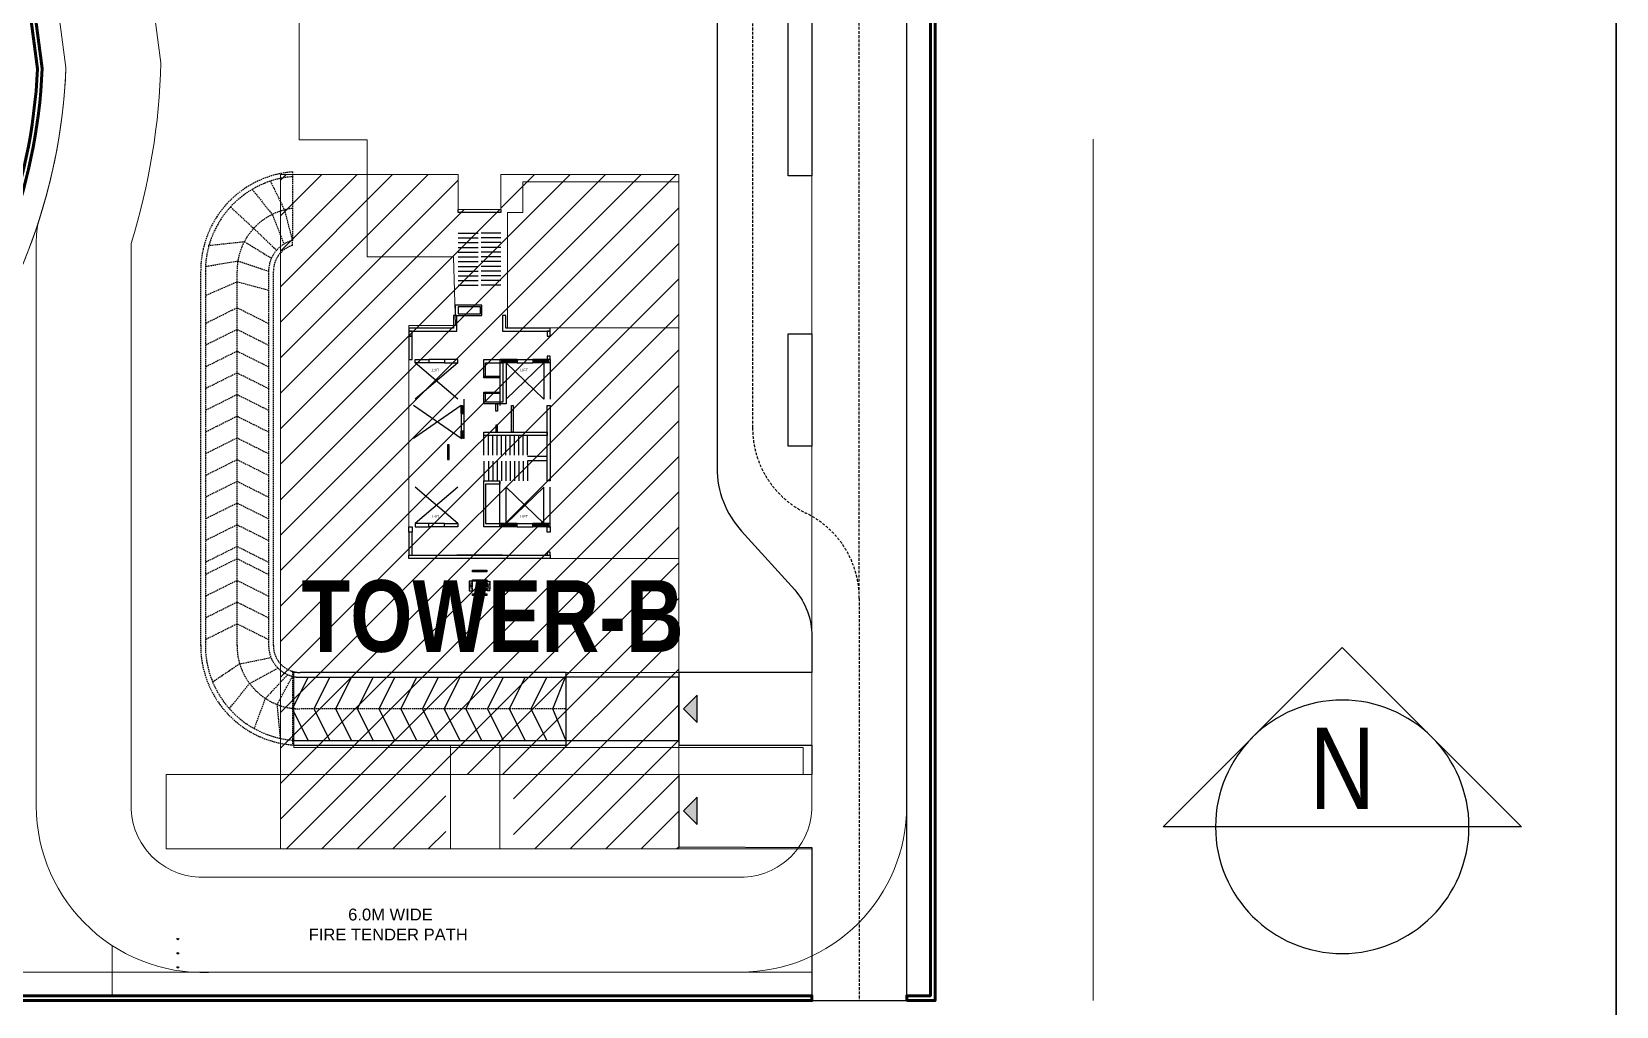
# Model space of a CAD drawing. Header units: millimetres. Extents: x 2061841 to 105821645, y -77612 to 48520811.
# Drawn here: x 2624819 to 2630503, y 34782 to 38277 of the extents above; entities that cross this region are included whole.
import ezdxf
from ezdxf.enums import TextEntityAlignment as Align

# ---------------------------------------------------------------- set-up
doc = ezdxf.new("R2010")
doc.units = ezdxf.units.MM
doc.header["$LTSCALE"] = 10
doc.header["$MEASUREMENT"] = 0
doc.linetypes.add('DASHED', pattern=[0.75, 0.5, -0.25])
doc.linetypes.add('HIDDEN', pattern=[0.375, 0.25, -0.125])
for name, color, linetype in [('A-Parking Bays', 253, 'Continuous'), ('BORDER', 5, 'Continuous'), ('SANCTION-A1 594X841$0$A1_Title Block_A-TITLE', 3, 'Continuous')]:
    doc.layers.add(name, color=color, linetype=linetype)
doc.layers.add('A-Site', color=253, linetype='Continuous', lineweight=9)
doc.layers.add('Layer1', color=253, linetype='Continuous', lineweight=5)
doc.styles.add('1035_Tower Layout$0$WD-50', font='ARIALN.TTF', dxfattribs={"height": 150})
doc.styles.add('SANCTION-A1 594X841$0$A1_Title Block$0$A1_Title Block$0$MAS-TXTL', font='arialbd.ttf')
doc.styles.add('SANCTION-A1 594X841$0$Arial', font='arial.ttf')
doc.styles.add('SANCTION-A1 594X841$0$Standard', font='arial.ttf')
doc.styles.add('WD-500', font='arial.ttf', dxfattribs={"height": 750})

# ---------------------------------------------------------------- blocks, each defined once
blk = doc.blocks.new('SANCTION-A1 594X841$0$dtl-id-e')
at = {"color": 4, "linetype": 'Continuous'}
blk.add_lwpolyline([(0, 6.5), (0, 9.192), (9.192, 0), (0, -9.192), (0, -6.5)], dxfattribs=at)
blk = doc.blocks.new('SANCTION-A1 594X841$0$dtl-id')
at = {"color": 4, "linetype": 'Continuous'}
blk.add_line((-6.5, 0), (6.5, 0), dxfattribs=at)
blk.add_circle((0, 0), 6.5, dxfattribs=at)
at = {"color": 2, "style": 'SANCTION-A1 594X841$0$Standard', "width": 0.8}
blk.add_attdef('99', text='', height=3, dxfattribs=at).set_placement((0, 3.043), align=Align.MIDDLE_CENTER)
at = {"color": 3, "style": 'SANCTION-A1 594X841$0$Standard', "width": 0.8}
blk.add_attdef('A-100', text='', height=2, dxfattribs=at).set_placement((0, -2.483), align=Align.MIDDLE_CENTER)
blk = doc.blocks.new('A$C8e09e99a')
at = {"layer": 'A-Parking Bays', "ltscale": 125, "transparency": 33554483}
h = blk.add_hatch(color=256, dxfattribs=at)
h.dxf.hatch_style = 1
h.paths.add_polyline_path([(-1726, 1733), (1726, 1733), (0, 0)])
at = {"layer": 'A-Parking Bays', "ltscale": 125, "transparency": 33554534}
blk.add_lwpolyline([(-1726, 1733), (1726, 1733), (0, 0), (-1726, 1733)], dxfattribs=at)

msp = doc.modelspace()

# ---------------------------------------------------------------- hatches: boundary and pattern name
h = msp.add_hatch()
h.set_pattern_fill('ANSI37', color=253, scale=0.8505, angle=270)
h.set_pattern_definition([(315, (2610068.3376, 58141.1766), (1.90942696, 1.90942696), []), (45, (2610068.3376, 58141.1766), (-1.90942696, 1.90942696), [])])
h.paths.add_polyline_path([(2626673.5, 37101.2), (2626673.5, 37089.9), (2626616.8, 37089.9), (2626616.8, 37101.2), (2626673.5, 37101.2)])
h.paths.add_polyline_path([(2626560.1, 37101.2), (2626560.1, 37089.9), (2626503.4, 37089.9), (2626503.4, 37101.2), (2626560.1, 37101.2)])
h = msp.add_hatch()
h.set_pattern_fill('ANSI37', color=253, scale=0.8505)
h.set_pattern_definition([(45, (2392706.379, 76661.5887), (-1.909426958, 1.909426958), []), (135, (2392706.379, 76661.5887), (-1.909426958, -1.909426958), [])])
h.paths.add_polyline_path([(2626370.4, 36908.4), (2626359.1, 36908.4), (2626359.1, 36936.8), (2626370.4, 36936.8)])
h.paths.add_polyline_path([(2626370.4, 36817.7), (2626359.1, 36817.7), (2626359.1, 36846), (2626370.4, 36846)])
h = msp.add_hatch()
h.set_pattern_fill('ANSI37', color=253, scale=0.8505)
h.set_pattern_definition([(45, (2652045.7578, 41918.2868), (-1.90942696, 1.90942696), []), (135, (2652045.7578, 41918.2868), (-1.90942696, -1.90942696), [])])
h.paths.add_polyline_path([(2626673.5, 36501.7), (2626673.5, 36513.1), (2626616.8, 36513.1), (2626616.8, 36501.7), (2626673.5, 36501.7)])
h.paths.add_polyline_path([(2626560.1, 36501.7), (2626560.1, 36513.1), (2626503.4, 36513.1), (2626503.4, 36501.7), (2626560.1, 36501.7)])
at = {"layer": 'Layer1'}
h = msp.add_hatch(dxfattribs=at)
h.set_pattern_fill('ANSI31', color=6, scale=28.35)
h.set_pattern_definition([(45, (2420728.93, 77677.71), (-63.647565, 63.647565), [])])
h.paths.add_polyline_path([(2626349, 37639.9), (2626349, 37764.7), (2625711.5, 37764.7), (2625711.5, 35346.6), (2626304, 35346.6), (2626304, 35613.1), (2626547.5, 35613.1), (2626547.5, 35346.6), (2627139.9, 35346.6), (2627139.9, 37764.7), (2626502.1, 37764.7), (2626502.1, 37639.9)])

# ---------------------------------------------------------------- linework, layer by layer
at = {"color": 253, "linetype": 'DASHED', "ltscale": 2}
for p, q in [((2627787.7, 36244.8, 0), (2627787.7, 40164.1, 0)), ((2627404.9, 39552.2, 0), (2627404.9, 36856.7, 0)), ((2627787.7, 36244.8, 0), (2627787.7, 34802.3))]:
    msp.add_line(p, q, dxfattribs=at)
at = {"color": 253, "lineweight": 20}
msp.add_line((2628626.8, 34802.3), (2628626.8, 37892.5), dxfattribs=at)
at = {"color": 253, "linetype": 'DASHED'}
for p, q in [((2625753.8, 37757.5), (2625753.8, 37528.3)), ((2625753.8, 35983.1, 0), (2625753.8, 35720.8))]:
    msp.add_line(p, q, dxfattribs=at)
at = {"color": 253}
for p, q in [((2626349, 37628.6), (2626349, 37639.9)), ((2626502.1, 37639.9), (2626502.1, 37628.6)), ((2626502.1, 37628.6), (2626349, 37628.6)), ((2626349, 37554.8, 0), (2626419.9, 37554.8, 0)), ((2626349, 37537.8, 0), (2626419.9, 37537.8, 0)), ((2626349, 37520.8, 0), (2626419.9, 37520.8, 0)), ((2626502.1, 37554.8, 0), (2626431.2, 37554.8, 0)), ((2626502.1, 37537.8, 0), (2626431.2, 37537.8, 0)), ((2626502.1, 37520.8, 0), (2626431.2, 37520.8, 0)), ((2626349, 37503.8, 0), (2626419.9, 37503.8, 0)), ((2626349, 37486.8, 0), (2626419.9, 37486.8, 0)), ((2626349, 37469.7, 0), (2626419.9, 37469.7, 0)), ((2626502.1, 37503.8, 0), (2626431.2, 37503.8, 0)), ((2626502.1, 37486.8, 0), (2626431.2, 37486.8, 0)), ((2626502.1, 37469.7, 0), (2626431.2, 37469.7, 0)), ((2626349, 37452.7, 0), (2626419.9, 37452.7, 0)), ((2626349, 37435.7, 0), (2626419.9, 37435.7, 0)), ((2626349, 37418.7, 0), (2626419.9, 37418.7, 0)), ((2626502.1, 37452.7, 0), (2626431.2, 37452.7, 0)), ((2626502.1, 37435.7, 0), (2626431.2, 37435.7, 0)), ((2626502.1, 37418.7, 0), (2626431.2, 37418.7, 0)), ((2626349, 37401.7, 0), (2626419.9, 37401.7, 0)), ((2626349, 37384.7, 0), (2626419.9, 37384.7, 0)), ((2626349, 37367.7, 0), (2626419.9, 37367.7, 0)), ((2626502.1, 37401.7, 0), (2626431.2, 37401.7, 0)), ((2626502.1, 37384.7, 0), (2626431.2, 37384.7, 0)), ((2626502.1, 37367.7, 0), (2626431.2, 37367.7, 0)), ((2626347.7, 37089.9, 0), (2626194.7, 36959.4, 0)), ((2626347.7, 36959.4, 0), (2626194.7, 37089.9, 0)), ((2626299.6, 37101.2, 0), (2626242.9, 37101.2, 0)), ((2626299.6, 37089.9, 0), (2626242.9, 37089.9, 0)), ((2626497.7, 37101.2, 0), (2626497.7, 36936.8, 0)), ((2626560.1, 37101.2, 0), (2626497.7, 37101.2, 0)), ((2626560.1, 37089.9, 0), (2626497.7, 37089.9, 0)), ((2626520.4, 37089.9, 0), (2626520.4, 36959.4, 0)), ((2626520.4, 37089.9, 0), (2626656.5, 36959.4, 0)), ((2626520.4, 36959.4, 0), (2626656.5, 37089.9, 0)), ((2626560.1, 37101.2, 0), (2626560.1, 37089.9, 0)), ((2626560.1, 37101.2, 0), (2626616.8, 37101.2, 0)), ((2626560.1, 37089.9, 0), (2626616.8, 37089.9, 0)), ((2626679.2, 37101.2, 0), (2626616.8, 37101.2, 0)), ((2626616.8, 37101.2, 0), (2626616.8, 37089.9, 0)), ((2626679.2, 37089.9, 0), (2626616.8, 37089.9, 0)), ((2626656.5, 37089.9, 0), (2626656.5, 36959.4, 0)), ((2626679.2, 37101.2, 0), (2626679.2, 37089.9, 0)), ((2626679.2, 37089.9, 0), (2626679.2, 36959.4, 0)), ((2626370.4, 36908.4, 0), (2626370.4, 36959.4, 0)), ((2626359.1, 36936.8), (2626189, 36817.7, 0)), ((2626359.1, 36817.7), (2626189, 36936.8, 0)), ((2626359.1, 36908.4, 0), (2626359.1, 36936.8)), ((2626359.1, 36908.4, 0), (2626359.1, 36846, 0)), ((2626359.1, 36908.4, 0), (2626370.4, 36908.4, 0)), ((2626370.4, 36846, 0), (2626370.4, 36908.4, 0)), ((2626359.1, 36817.7), (2626359.1, 36846, 0)), ((2626359.1, 36846, 0), (2626370.4, 36846, 0)), ((2626370.4, 36817.7), (2626370.4, 36846, 0)), ((2626441.3, 36758.2), (2626441.3, 36829)), ((2626456.9, 36758.2), (2626456.9, 36829)), ((2626472.5, 36758.2), (2626472.5, 36829)), ((2626488.1, 36758.2), (2626488.1, 36829)), ((2626503.7, 36758.2), (2626503.7, 36829)), ((2626519.3, 36758.2), (2626519.3, 36829)), ((2626534.9, 36758.2), (2626534.9, 36829)), ((2626550.5, 36758.2), (2626550.5, 36829)), ((2626566, 36758.2), (2626566, 36829)), ((2626581.6, 36758.2), (2626581.6, 36829)), ((2626597.2, 36758.2), (2626597.2, 36829)), ((2626441.3, 36737), (2626441.3, 36666.2)), ((2626456.9, 36737), (2626456.9, 36666.2)), ((2626472.5, 36737), (2626472.5, 36666.2)), ((2626488.1, 36737), (2626488.1, 36666.2)), ((2626503.7, 36737), (2626503.7, 36666.2)), ((2626519.3, 36737), (2626519.3, 36666.2)), ((2626534.9, 36737), (2626534.9, 36666.2)), ((2626550.5, 36737), (2626550.5, 36666.2)), ((2626566, 36737), (2626566, 36666.2)), ((2626581.6, 36737), (2626581.6, 36666.2)), ((2626597.2, 36755.3), (2626667.8, 36755.3)), ((2626597.2, 36739.7), (2626667.8, 36739.7)), ((2626597.2, 36737), (2626597.2, 36666.2)), ((2626347.7, 36513.1, 0), (2626194.7, 36643.5, 0)), ((2626347.7, 36643.5, 0), (2626194.7, 36513.1, 0)), ((2626497.7, 36501.7), (2626497.7, 36666.2)), ((2626520.4, 36513.1), (2626520.4, 36643.5)), ((2626520.4, 36513.1), (2626656.5, 36643.5)), ((2626520.4, 36643.5), (2626656.5, 36513.1)), ((2626656.5, 36513.1), (2626656.5, 36643.5)), ((2626679.2, 36513.1), (2626679.2, 36643.5)), ((2626299.6, 36513.1, 0), (2626242.9, 36513.1, 0)), ((2626299.6, 36501.7, 0), (2626242.9, 36501.7, 0)), ((2626560.1, 36513.1), (2626497.7, 36513.1)), ((2626560.1, 36501.7), (2626497.7, 36501.7)), ((2626560.1, 36501.7), (2626560.1, 36513.1)), ((2626560.1, 36513.1), (2626616.8, 36513.1)), ((2626560.1, 36501.7), (2626616.8, 36501.7)), ((2626679.2, 36513.1), (2626616.8, 36513.1)), ((2626616.8, 36501.7), (2626616.8, 36513.1)), ((2626679.2, 36501.7), (2626616.8, 36501.7)), ((2626679.2, 36501.7), (2626679.2, 36513.1)), ((2626507.8, 36399.6), (2626343.4, 36399.6))]:
    msp.add_line(p, q, dxfattribs=at)
at = {"color": 253, "linetype": 'HIDDEN'}
for p, q in [((2626388.7, 36306), (2626400.1, 36272.1)), ((2626388.7, 36272), (2626400.1, 36306)), ((2626462.4, 36306), (2626451.1, 36272.1)), ((2626462.4, 36272), (2626451.1, 36306))]:
    msp.add_line(p, q, dxfattribs=at)
at = {"color": 253, "linetype": 'DASHED', "ltscale": 500}
msp.add_line((2626734.4, 35978.8, 0), (2626734.4, 35718, 0), dxfattribs=at)
at = {"color": 253, "lineweight": 9, "transparency": 33554483}
for p, q in [((2625343.1, 35019.7), (2625338.4, 35024.4)), ((2625343.1, 35019.7), (2625343.1, 35026.4)), ((2625343.1, 35019.7), (2625347.9, 35024.4)), ((2625343.1, 34968.7), (2625338.4, 34973.5)), ((2625343.1, 34968.7), (2625343.1, 34975.5)), ((2625343.1, 34968.7), (2625347.9, 34973.5)), ((2625343.1, 34917.8), (2625338.4, 34922.6)), ((2625343.1, 34917.8), (2625343.1, 34924.6)), ((2625343.1, 34917.8), (2625347.9, 34922.6))]:
    msp.add_line(p, q, dxfattribs=at)
at = {"color": 253, "lineweight": 9}
msp.add_lwpolyline([(2624479.5, 41646), (2624941.6, 38149.5, -0.167265), (2624457.7, 36902.1), (2622150.5, 34904.4), (2627617.6, 34904.4), (2627617.6, 34819.3), (2621922.3, 34819.3), (2624397, 36962, 0.165474), (2624856.4, 38145.6), (2624393.7, 41646)], format="xyb", close=True, dxfattribs=at)
at = {"color": 253, "lineweight": 9, "transparency": 33554483}
msp.add_lwpolyline([(2624479.5, 41646), (2624941.6, 38149.5, -0.166689), (2624460.7, 36905.6)], format="xyb", dxfattribs=at)
at = {"lineweight": 15, "ltscale": 10, "transparency": 33554687}
for points in [[(2627957.8, 41663.4), (2627957.8, 35499.7, -0.414214), (2627362.4, 34904.4), (2625483.8, 34904.4, -0.437863), (2624835.3, 35499.7), (2624835.3, 37531, -0.076844), (2624847.2, 37608.1, 0.067138), (2624941.6, 38149.5), (2624477.3, 41663), (2624820.5, 41663), (2624833.6, 41560.7), (2627617.6, 41561), (2627617.6, 41663.4)], [(2625282.5, 38166.4, -0.068902), (2625175.5, 37518), (2625175.5, 35499.7, 0.414214), (2625430.6, 35244.6), (2627362.4, 35244.6, 0.414214), (2627617.6, 35499.7), (2627617.6, 40965.6, 0.414214), (2627362.4, 41220.8), (2625170, 41220.8, 0.453245), (2624917, 40932.2)]]:
    msp.add_lwpolyline(points, format="xyb", close=True, dxfattribs=at)
at = {"color": 253}
msp.add_lwpolyline([(2627277.3, 39665.1), (2627277.3, 36713.7, 0.186161), (2627365.5, 36485.3), (2627556, 36275, -0.179281), (2627617.6, 36108.8), (2627617.6, 35978.8), (2627139.9, 35978.8), (2627139.9, 35718), (2627617.6, 35718), (2627617.6, 35613.1), (2627139.9, 35612.4), (2627139.9, 35353), (2627617.6, 35350.9), (2627617.6, 34802.3), (2627957.8, 34802.3), (2627957.8, 41663)], format="xyb", dxfattribs=at)
at = {"color": 253, "lineweight": 9}
msp.add_lwpolyline([(2627957.7, 34819.3), (2628042.8, 34819.3), (2628042.8, 41646), (2627957.7, 41646)], close=True, dxfattribs=at)
at = {"lineweight": 15, "ltscale": 10, "transparency": 33554559}
msp.add_lwpolyline([(2625282.5, 38166.4, -0.068902), (2625175.5, 37518), (2625175.5, 35499.7, 0.414214), (2625430.6, 35244.6), (2627362.4, 35244.6, 0.414214), (2627617.6, 35499.7), (2627617.6, 40965.6, 0.414214), (2627362.4, 41220.8), (2625170, 41220.8, 0.453245), (2624917, 40932.2)], format="xyb", close=True, dxfattribs=at)
at = {"color": 253, "lineweight": 9, "transparency": 33554483}
for points in [[(2622150.5, 34904.4), (2627617.6, 34904.4), (2627617.6, 35346.6), (2625301.6, 35346.6), (2625301.6, 35613.1), (2625759.5, 35613.1), (2627586.4, 35613.1), (2627586.4, 35709.5), (2625759.5, 35709.5), (2625759.5, 35978.8), (2627139.9, 35978.8), (2627139.9, 36388.2), (2626172, 36388.2), (2626172, 37223.5), (2626339.1, 37223.5), (2626332, 37469.8), (2626021.7, 37469.8), (2626021.7, 37889.4), (2625777.9, 37889.4), (2625777.9, 38825.4)], [(2625107.4, 34999.4), (2625107.4, 34999.4), (2625107.4, 34819.3), (2622682.7, 34819.3), (2622682.7, 35072), (2622399.2, 35072), (2622399.2, 34983.8)]]:
    msp.add_lwpolyline(points, dxfattribs=at)
at = {"color": 253, "elevation": 0}
for points in [[(2627532.5, 38705.1), (2627617.6, 38705.1), (2627617.6, 37760.2), (2627532.5, 37760.2)], [(2626337.8, 37260), (2626434.1, 37260), (2626434.1, 37296.8), (2626337.8, 37296.8)], [(2626349.2, 37265.6), (2626428.4, 37265.6), (2626428.4, 37291.1), (2626349.2, 37291.1)], [(2626242.9, 37089.9), (2626194.7, 37089.9), (2626194.7, 37101.2), (2626242.9, 37101.2)], [(2626299.6, 37089.9), (2626347.7, 37089.9), (2626347.7, 37101.2), (2626299.6, 37101.2)], [(2626242.9, 36513.1), (2626194.7, 36513.1), (2626194.7, 36501.7), (2626242.9, 36501.7)], [(2626299.6, 36513.1), (2626347.7, 36513.1), (2626347.7, 36501.7), (2626299.6, 36501.7)]]:
    msp.add_lwpolyline(points, close=True, dxfattribs=at)
at = {"color": 253, "linetype": 'DASHED', "elevation": 0}
for points in [[(2625753.8, 35719.1, -0.391135), (2625424.9, 36075.2), (2625424.9, 37418.4, -0.39117), (2625753.8, 37774.5), (2625753.8, 37757.5, 0.390024), (2625441.9, 37418.4), (2625441.9, 36075.2, 0.389989), (2625753.8, 35736.2)], [(2625753.8, 35850.2, -0.377976), (2625555.4, 36075.2), (2625555.3, 37418.4, -0.378022), (2625753.8, 37643.5)], [(2625753.8, 35983.1, -0.329283), (2625685.8, 36075.2), (2625685.7, 37418.4, -0.329371), (2625753.8, 37510.6), (2625753.8, 37528.3, 0.342107), (2625668.7, 37418.4), (2625668.8, 36075.2, 0.34203), (2625753.8, 35965.4, 0.34203)], [(2626734.4, 35848.4), (2625782.2, 35848.4, -0.031325), (2625753.8, 35850.2)]]:
    msp.add_lwpolyline(points, format="xyb", dxfattribs=at)
at = {"color": 253, "linetype": 'DASHED'}
for points in [[(2625609.9, 37711.8), (2625681.7, 37621.8), (2625724, 37515.8)], [(2625675, 37741.4), (2625725.5, 37638.1), (2625753.8, 37528.3)], [(2625451.6, 37510.7), (2625581.7, 37524.6), (2625678.7, 37464.9)], [(2625444.8, 37436), (2625558.3, 37455), (2625668.7, 37418.4)], [(2625444.8, 37332.6), (2625555.3, 37380.7), (2625668.7, 37350.7)]]:
    msp.add_lwpolyline(points, dxfattribs=at)
at = {"color": 253, "lineweight": 9, "transparency": 33554483}
msp.add_lwpolyline([(2627139.9, 37739.1), (2626580.2, 37739.1), (2626580.2, 37628.6), (2626526.2, 37628.6), (2626526.2, 37214.9), (2627139.8, 37214.9)], close=True, dxfattribs=at)
at = {"color": 253, "linetype": 'DASHED', "elevation": 0}
for points in [[(2625531.8, 37648.8), (2625615.2, 37572), (2625697.1, 37493.5)], [(2625668.7, 37230.3), (2625555.3, 37286.9), (2625441.9, 37230.2)], [(2625668.7, 37152.4), (2625555.3, 37209.1), (2625441.9, 37152.4)], [(2625668.7, 37074.5), (2625555.3, 37131.2), (2625441.9, 37074.5)], [(2625668.7, 36996.7), (2625555.3, 37053.4), (2625441.9, 36996.7)], [(2625668.7, 36918.8), (2625555.3, 36975.5), (2625441.9, 36918.8)], [(2625668.7, 36841), (2625555.3, 36897.7), (2625441.9, 36840.9)], [(2625668.7, 36763.1), (2625555.3, 36819.8), (2625441.9, 36763.1)], [(2625668.7, 36685.2), (2625555.3, 36741.9), (2625441.9, 36685.2)], [(2625668.7, 36607.4), (2625555.3, 36664.1), (2625441.9, 36607.4)], [(2625668.7, 36529.5), (2625555.3, 36586.2), (2625441.9, 36529.5)], [(2625668.7, 36451.7), (2625555.3, 36508.4), (2625441.9, 36451.7)], [(2625668.8, 36373.8), (2625555.3, 36430.5), (2625441.9, 36373.8)], [(2625668.7, 36330), (2625555.3, 36386.7), (2625441.9, 36330)], [(2625668.7, 36252.1), (2625555.3, 36308.8), (2625441.9, 36252.1)], [(2625668.8, 36174.3), (2625555.3, 36231), (2625441.9, 36174.2)], [(2625668.8, 36096.4), (2625555.4, 36153.1), (2625442, 36096.4)], [(2625467.7, 35945.3), (2625563.1, 36009.6), (2625677, 36032.7)], [(2625527.8, 35849.2), (2625600.3, 35939.6), (2625701.7, 35995.2)], [(2625617.3, 35777.6), (2625657.4, 35885.8), (2625737, 35971.2)], [(2625711.3, 35742.5), (2625699.8, 35863.9), (2625753.8, 35965.4)]]:
    msp.add_lwpolyline(points, dxfattribs=at)
at = {"color": 253}
for points in [[(2626172, 37203.3), (2626343.4, 37203.3), (2626343.4, 37260), (2626332, 37260), (2626332, 37214.6), (2626172, 37214.6), (2626172, 37203.3)], [(2626441.3, 37041.7), (2626441.3, 37101.2), (2626520.4, 37101.2), (2626520.4, 36942.4), (2626441.3, 36942.4), (2626441.3, 36979.3)], [(2626447, 37041.7), (2626447, 37089.9), (2626509.1, 37089.9), (2626509.1, 36948.1), (2626447, 36948.1), (2626447, 36979.3)]]:
    msp.add_lwpolyline(points, dxfattribs=at)
for points in [[(2626679.2, 37203.3), (2626679.2, 37214.6), (2626519.1, 37214.6), (2626519.1, 37260), (2626507.8, 37260), (2626507.8, 37203.3)], [(2626183.3, 37203.3), (2626172, 37203.3), (2626172, 37184.9), (2626183.3, 37184.9)], [(2626172, 37184.9), (2626172, 37101.2), (2626183.3, 37101.2), (2626183.3, 37184.9)], [(2626679.2, 37203.3), (2626667.8, 37203.3), (2626667.8, 37184.9), (2626679.2, 37184.9)], [(2627532.5, 37193.2), (2627617.6, 37193.2), (2627617.6, 36791), (2627532.5, 36791)], [(2626667.8, 37113.9), (2626667.8, 37101.2), (2626679.2, 37101.2), (2626679.2, 37113.9)], [(2626441.3, 37041.7), (2626497.7, 37041.7), (2626497.7, 37036), (2626441.3, 37036)], [(2626441.3, 36985), (2626497.7, 36985), (2626497.7, 36979.3), (2626441.3, 36979.3)], [(2626489.5, 36916.9), (2626483.8, 36916.9), (2626483.8, 36942.4), (2626489.5, 36942.4)], [(2626546.2, 36840.4), (2626540.5, 36840.4), (2626540.5, 36936.8), (2626546.2, 36936.8)], [(2626667.8, 36936.8), (2626679.2, 36936.8), (2626679.2, 36666.2), (2626667.8, 36666.2)], [(2626667.8, 36829), (2626441.3, 36829), (2626441.3, 36840.4), (2626667.8, 36840.4)], [(2626489.5, 36865.9), (2626483.8, 36865.9), (2626483.8, 36840.4), (2626489.5, 36840.4)], [(2626310.9, 36742.7), (2626316.6, 36742.7), (2626316.6, 36795), (2626310.9, 36795)], [(2626497.7, 36501.7), (2626441.3, 36501.7), (2626441.3, 36666.2), (2626497.7, 36666.2), (2626497.7, 36654.8), (2626447, 36654.8), (2626447, 36513.1), (2626497.7, 36513.1)], [(2626172, 36481.8), (2626172, 36501.6), (2626183.3, 36501.6), (2626183.3, 36481.8)], [(2626667.8, 36481.8), (2626667.8, 36501.6), (2626679.2, 36501.6), (2626679.2, 36481.8)], [(2626183.3, 36481.8), (2626172, 36481.8), (2626172, 36399.6), (2626183.3, 36399.6)], [(2626679.2, 36388.2), (2626172, 36388.2), (2626172, 36399.6), (2626679.2, 36399.6)], [(2626679.2, 36410.9), (2626667.8, 36410.9), (2626667.8, 36399.6), (2626679.2, 36399.6)], [(2626451.1, 36340), (2626400.1, 36340), (2626400.1, 36345.7), (2626451.1, 36345.7)], [(2626451.1, 36306), (2626400.1, 36306), (2626400.1, 36311.7), (2626451.1, 36311.7)], [(2626451.1, 36255), (2626400.1, 36255), (2626400.1, 36260.6), (2626451.1, 36260.6)]]:
    msp.add_lwpolyline(points, close=True, dxfattribs=at)
at = {"color": 253, "linetype": 'HIDDEN'}
for points in [[(2626400.1, 36306), (2626388.7, 36306), (2626388.7, 36272), (2626400.1, 36272)], [(2626451.1, 36306), (2626462.4, 36306), (2626462.4, 36272), (2626451.1, 36272)]]:
    msp.add_lwpolyline(points, close=True, dxfattribs=at)
at = {"color": 253, "linetype": 'DASHED', "ltscale": 500, "elevation": 0}
for points in [[(2626734.4, 35978.8), (2625782.2, 35978.8, -0.074731), (2625753.8, 35983.1)], [(2625753.8, 35965.4, 0.06322), (2625782.2, 35961.8), (2626734.4, 35961.8)], [(2625752.4, 35719.2, 0.020849), (2625782.2, 35718), (2626734.4, 35718)], [(2625753.8, 35736.2, 0.020849), (2625782.2, 35735), (2626734.4, 35735)]]:
    msp.add_lwpolyline(points, format="xyb", dxfattribs=at)
for points in [[(2625810.5, 35735), (2625753.8, 35848.4), (2625810.5, 35961.8)], [(2625888.4, 35735), (2625831.7, 35848.4), (2625888.4, 35961.8)], [(2625966.2, 35735), (2625909.5, 35848.4), (2625966.2, 35961.8)], [(2626044.1, 35735), (2625987.4, 35848.4), (2626044.1, 35961.8)], [(2626121.9, 35735), (2626065.3, 35848.4), (2626122, 35961.8)], [(2626199.8, 35735), (2626143.1, 35848.4), (2626199.8, 35961.8)], [(2626277.7, 35735), (2626221, 35848.4), (2626277.7, 35961.8)], [(2626355.5, 35735), (2626298.8, 35848.4), (2626355.5, 35961.8)], [(2626433.4, 35735), (2626376.7, 35848.4), (2626433.4, 35961.8)], [(2626511.2, 35735), (2626454.5, 35848.4), (2626511.3, 35961.8)], [(2626589.1, 35735), (2626532.4, 35848.4), (2626589.1, 35961.8)], [(2626667, 35735), (2626610.3, 35848.4), (2626667, 35961.8)], [(2626734.4, 35736.2), (2626688.1, 35848.4), (2626734.4, 35965.4)]]:
    msp.add_lwpolyline(points, dxfattribs=at)
msp.add_lwpolyline([(2626734.4, 35735), (2627139.9, 35735), (2627139.9, 35961.8), (2626734.4, 35961.8)], close=True, dxfattribs=at)
at = {"color": 253, "linetype": 'DASHED', "ltscale": 2}
for centre, start, end in [((2627745.1, 36856.7, 0), 180, 244.056), ((2627447.5, 36244.8, 0), 0, 64.056)]:
    msp.add_arc(centre, 340.2, start, end, dxfattribs=at)
at = {"layer": 'A-Site', "color": 6, "lineweight": 60}
msp.add_lwpolyline([(2624480.3, 41646), (2624478.2, 41663), (2624374.3, 41663), (2624839.3, 38144.8, -0.165102), (2624384.8, 36974), (2621876.7, 34802.3), (2627617.6, 34802.3), (2627617.6, 34819.3), (2621922.3, 34819.3), (2624397, 36962, 0.165474), (2624856.4, 38145.6), (2624393.7, 41646)], format="xyb", close=True, dxfattribs=at)
msp.add_lwpolyline([(2627957.8, 34802.3), (2628059.8, 34802.3), (2628059.8, 41663), (2627957.8, 41663), (2627957.8, 41646), (2628042.8, 41646), (2628042.8, 34819.3), (2627957.8, 34819.3)], close=True, dxfattribs=at)
at = {"layer": 'BORDER'}
for points in [[(2540503.5, -702.5), (2630503.5, -702.5), (2630503.5, 59297.5), (2540503.5, 59297.5)], [(2630503.5, 41748.4), (2630503.5, 34462.2), (2619003.5, 34462.2), (2619003.5, 41748.4)]]:
    msp.add_lwpolyline(points, close=True, dxfattribs=at)
at = {"layer": 'Layer1', "color": 1}
msp.add_lwpolyline([(2626349, 37639.9), (2626349, 37764.7), (2625711.5, 37764.7), (2625711.5, 35346.6), (2626321.3, 35346.6), (2626321.3, 35718), (2626498.7, 35718), (2626498.7, 35346.6), (2627139.9, 35346.6), (2627139.9, 37764.7), (2626502.1, 37764.7), (2626502.1, 37639.9), (2626349, 37639.9)], dxfattribs=at)

# ---------------------------------------------------------------- block references
at = {"xscale": 69.95053123922347, "yscale": 69.95053123922347, "zscale": 69.95053123922347, "rotation": 90}
msp.add_blockref('SANCTION-A1 594X841$0$dtl-id-e', (2629520.3, 35425.4), dxfattribs=at)
at = {"color": 253, "ltscale": 125, "xscale": -0.02834999999999968, "yscale": 0.02834999999999968, "zscale": 0.02834999999999968, "rotation": 270}
for p in [(2627156.8, 35848.4, 0), (2627156.8, 35482.7)]:
    msp.add_blockref('A$C8e09e99a', p, dxfattribs=at)
ref = msp.add_blockref('SANCTION-A1 594X841$0$dtl-id', (2629520.3, 35425.4), dxfattribs=dict(xscale=-69.95053123922342, yscale=69.95053123922342, zscale=69.95053123922342))
ref.add_attrib('99', 'N', dxfattribs={"color": 2, "height": 291.5, "style": 'SANCTION-A1 594X841$0$Arial', "width": 0.8}).set_placement((2629520.3, 35635.5), align=Align.MIDDLE_CENTER)

# ---------------------------------------------------------------- texts
at = {"style": 'WD-500'}
for s, height, p in [('6.0M WIDE', 42.52, (2625954, 35089.5, 26.1)), ('FIRE TENDER PATH', 42.525, (2625812.4, 35017.8, 26.1))]:
    msp.add_text(s, height=height, dxfattribs=at).set_placement(p)
at = {"color": 253, "char_height": 9.92, "width": 31.851, "rotation": 180, "style": '1035_Tower Layout$0$WD-50'}
for insert, attachment_point in [((2626251.6, 37059.2, 0), 3), ((2626251.6, 36543.7, 0), 9)]:
    msp.add_mtext('LIFT', dxfattribs=dict(at, insert=insert, attachment_point=attachment_point))
at = {"color": 253, "char_height": 9.92, "width": 31.851, "style": '1035_Tower Layout$0$WD-50'}
for insert, attachment_point in [((2626599.5, 37059.2), 9), ((2626599.5, 36543.7, 0), 3)]:
    msp.add_mtext('LIFT', dxfattribs=dict(at, insert=insert, attachment_point=attachment_point))
at = {"layer": 'SANCTION-A1 594X841$0$A1_Title Block_A-TITLE', "linetype": 'ByBlock', "style": 'SANCTION-A1 594X841$0$A1_Title Block$0$A1_Title Block$0$MAS-TXTL', "width": 0.8}
msp.add_text('TOWER-B', height=257.02, dxfattribs=at).set_placement((2625785.9, 36053))

doc.saveas('drawing.dxf')
